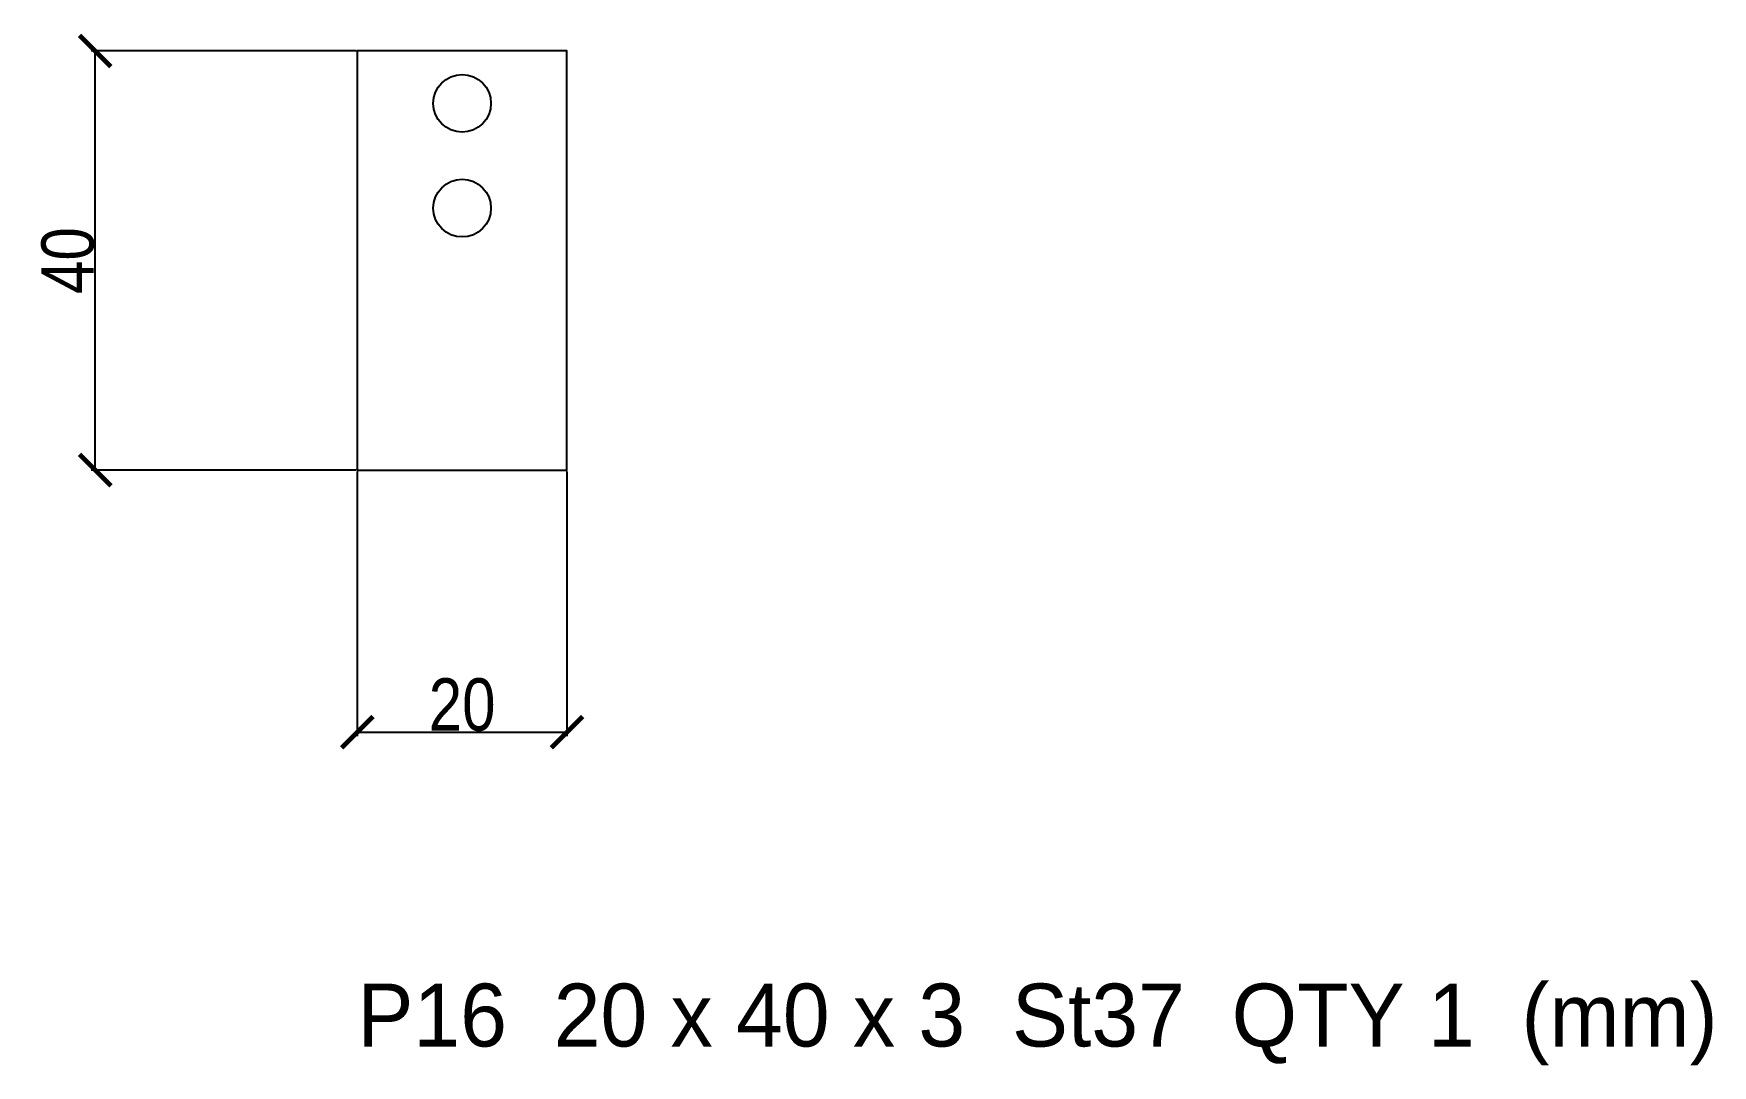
# Model space of a CAD drawing. Header units: millimetres. Extents: x -41 to 119, y -77 to 22.
import ezdxf

# ---------------------------------------------------------------- set-up
doc = ezdxf.new("R2010")
doc.units = ezdxf.units.MM
for name, color, linetype in [('CUT', 7, 'Continuous'), ('DIM', 5, 'Continuous'), ('HOLES', 1, 'Continuous'), ('TEXT', 3, 'Continuous')]:
    doc.layers.add(name, color=color, linetype=linetype)
doc.styles.add('OpenSansCondensed-Light', font='OpenSansCondensed-Light.ttf')
doc.dimstyles.new('EZDXF', dxfattribs={"dimtxt": 0.25, "dimasz": 0.175, "dimexe": 0.375, "dimexo": 0.125, "dimgap": 0.1, "dimtad": 1, "dimlfac": 100, "dimzin": 12, "dimdsep": 46, "dimtxsty": 'OpenSansCondensed-Light', "dimblk": 'ARCHTICK', "dimcen": 2.5, "dimazin": 3, "dimtfac": 0.5, "dimtmove": 2, "dimatfit": 3})

# ---------------------------------------------------------------- blocks, each defined once
blk = doc.blocks.new('_ARCHTICK')
at = {"color": 0, "linetype": 'BYBLOCK', "const_width": 0.15}
blk.add_lwpolyline([(-0.5, -0.5), (0.5, 0.5)], dxfattribs=at)

msp = doc.modelspace()

# ---------------------------------------------------------------- linework, layer by layer
at = {"layer": 'CUT'}
msp.add_lwpolyline([(-10, -20), (10, -20), (10, 20), (-10, 20)], close=True, dxfattribs=at)
at = {"layer": 'HOLES'}
for centre in [(0, 15), (0, 5)]:
    msp.add_circle(centre, 2.75, dxfattribs=at)

# ---------------------------------------------------------------- texts
at = {"layer": 'TEXT'}
msp.add_text('P16  20 x 40 x 3  St37  QTY 1  (mm)', height=6, dxfattribs=at).set_placement((-10, -75))

# ---------------------------------------------------------------- dimensions: what is measured, and where the dimension line sits
at = {"layer": 'DIM'}
msp.add_linear_dim(base=(-35, -20), p1=(-10, -20), p2=(-10, 20), angle=90, dimstyle='EZDXF', override={"dimtxt": 5, "dimasz": 3, "dimdec": 1, "dimlfac": 1, "dimzin": 8}, dxfattribs=at).render()
msp.add_linear_dim(base=(-10, -45), p1=(-10, -20), p2=(10, -20), dimstyle='EZDXF', override={"dimtxt": 5, "dimasz": 3, "dimdec": 1, "dimlfac": 1, "dimzin": 8}, dxfattribs=at).render()

doc.saveas('drawing.dxf')
